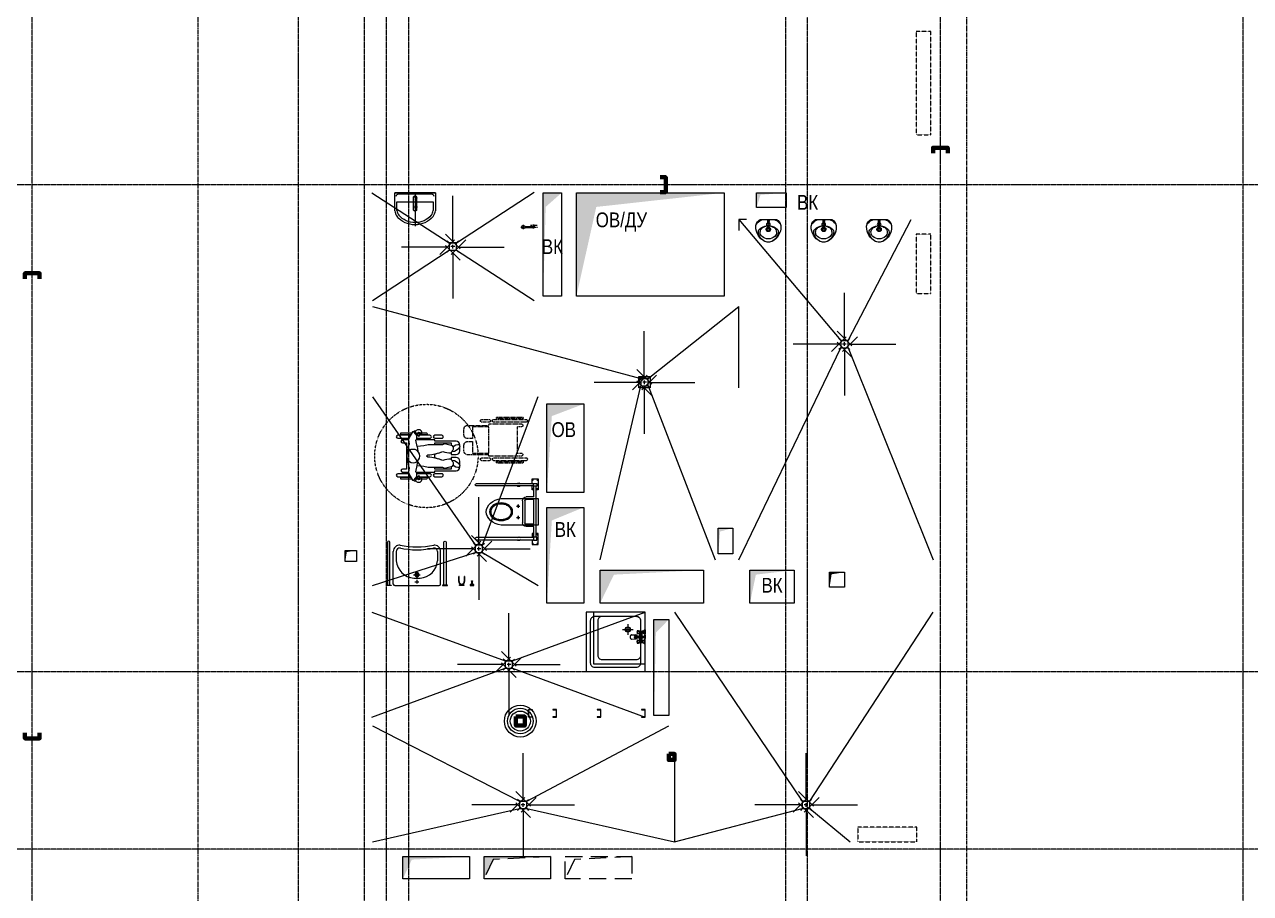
# Model space of a CAD drawing. Header units: millimetres. Extents: x -231292 to 573618, y -153144 to 564035.
# Drawn here: x -214080 to -197475, y 206795 to 218564 of the extents above; entities that cross this region are included whole.
import ezdxf

# ---------------------------------------------------------------- set-up
doc = ezdxf.new("R2010")
doc.units = ezdxf.units.MM
for name, pattern in [('ADSK_Невидимые', [5, 3, -2]), ('CENTER2', [28.575, 19.05, -3.175, 3.175, -3.175]), ('DASHED', [19.05, 12.7, -6.35]), ('HIDDEN', [9.525, 6.35, -3.175]), ('HIDDEN2', [4.7625, 3.175, -1.5875]), ('NIEIOIAY', [0]), ('OO_EOIOIEOE_IAY__EIIEY_-002', [70.833333, 41.666667, -8.333333, 12.5, -8.333333])]:
    doc.linetypes.add(name, pattern=pattern)
doc.layers.get('0').update_dxf_attribs({"color": 250})
doc.layers.get('Defpoints').update_dxf_attribs({"color": 250})
for name, color, linetype, lineweight in [('АИ_Оборудование', 250, 'Continuous', 5), ('АИ_Сантехника', 250, 'Continuous', 0), ('АР_Отверстия', 250, 'Continuous', 9), ('АР_Отопительные приборы', 250, 'HIDDEN2', 0), ('АР_Разрезы марка', 250, 'Continuous', 13), ('АР_Сантехника', 250, 'Continuous', 5), ('АР_Сантехника_МГН', 250, 'Continuous', 0), ('ВК_Шахты', 5, 'Continuous', 9), ('КМ_Фахверки', 250, 'Continuous', 80), ('ОВ_Классы', 250, 'Continuous', 0), ('РД_Оси_100', 250, 'Continuous', 0), ('РД_Разуклонка к трапам', 124, 'Continuous', 0)]:
    doc.layers.add(name, color=color, linetype=linetype, lineweight=lineweight)
doc.layers.add('АР_Делит', color=250, linetype='Continuous', lineweight=0, plot=False)
doc.styles.add('style1', font='ARIALN.TTF')
doc.dimstyles.new('scale_100', dxfattribs={"dimtxt": 200, "dimasz": 125, "dimexe": 60, "dimexo": 100, "dimgap": 30, "dimtad": 1, "dimdec": 0, "dimdsep": 46, "dimtxsty": 'style1', "dimblk": 'OBLIQUE', "dimcen": 150, "dimdle": 60, "dimclrd": 256, "dimclre": 256, "dimclrt": 256, "dimadec": 0, "dimazin": 0, "dimtfac": 1, "dimtdec": 0, "dimtmove": 1, "dimatfit": 3, "dimldrblk": 'OBLIQUE', "dimfxl": 1, "dimtolj": 1, "dimtzin": 0, "dimarcsym": 0})

# ---------------------------------------------------------------- blocks, each defined once
blk = doc.blocks.new('_Oblique')
at = {"color": 0, "linetype": 'ByBlock', "lineweight": -2}
blk.add_line((-0.5, -0.5), (0.5, 0.5), dxfattribs=at)
blk = doc.blocks.new('A$Cd7e03b91')
at = {"layer": 'РД_Разуклонка к трапам', "lineweight": 0}
for p, q in [((-100, 100), (-150, 150)), ((-50, 0), (50, 0)), ((0, -50), (0, 50)), ((100, 100), (150, 150)), ((-100, -100), (-150, -150)), ((100, -100), (150, -150))]:
    blk.add_line(p, q, dxfattribs=at)
blk.add_lwpolyline([(-100, 100), (100, 100), (100, -100), (-100, -100), (-100, 100)], dxfattribs=at)
blk.add_lwpolyline([(-100, 100), (100, 100), (100, -100), (-100, -100), (-100, 100)], dxfattribs=at)
blk = doc.blocks.new('СОШ_2200_АР_ОСИ_М100_28.05.24')
at = {"layer": 'АР_Делит', "color": 5, "linetype": 'DASHED'}
blk.add_lwpolyline([(45245, 26755), (45245, 68320), (20455, 68320), (20455, 26755)], dxfattribs=at)
at = {"layer": 'РД_Оси_100', "linetype": 'CENTER2'}
for p, q in [((20100, -6155), (20100, 139938.679)), ((29555, 61200), (-5954.958, 61200)), ((29555, 54600), (-5954.958, 54600)), ((29555, 52200), (-5954.958, 52200))]:
    blk.add_line(p, q, dxfattribs=at)
at = {"layer": 'РД_Оси_100', "color": 1, "linetype": 'CENTER2'}
blk.add_line((24200, -6155), (24200, 139938.679), dxfattribs=at)
at = {"layer": 'РД_Оси_100', "linetype": 'CENTER2'}
for points in [[(7800, -6155), (7800, 139938.679)], [(11400, 139938.679), (11400, -6155)], [(12000.12, -6155), (12300, -5755), (12300, 139538.679), (12000, 139938.679)], [(12600, -6155), (12600, 139938.679)], [(13200, -6155), (12900, -5755), (12900, 139538.679), (13220.167, 139939.357)], [(17850, 139938.679), (18000, 139538.679), (18000, -6194.092)], [(18300, -6196.31), (18300, 139538.679), (18450, 139938.679)]]:
    blk.add_lwpolyline(points, dxfattribs=at)
blk = doc.blocks.new('ПУЭ_смеситель')
for p, q in [((-183, 29), (-128, 27)), ((-114, 23), (-128, 23)), ((-115, 10), (-10, 10)), ((-107, 76), (-107, 52)), ((-105, 80), (-81, 74)), ((-105, 48), (-81, 54)), ((-76, 10), (-76, 27)), ((-73, 76), (-73, 52)), ((-72, 76), (-73, 76)), ((-73, 52), (-72, 52)), ((-72, 76), (-72, 39)), ((-70, 79), (-41, 79)), ((-37, 79), (-39, 76)), ((-39, 10), (-39, 77)), ((-39, 74), (-37, 72)), ((-37, 72), (-39, 69)), ((-37, 60), (-39, 63)), ((-39, 58), (-37, 60)), ((-37, 53), (-39, 55)), ((-31, 79), (-37, 79)), ((-37, 72), (-31, 72)), ((-37, 60), (-31, 60)), ((-31, 53), (-37, 53)), ((-28, 76), (-31, 79)), ((-31, 72), (-28, 74)), ((-31, 72), (-28, 69)), ((-31, 60), (-28, 63)), ((-31, 60), (-28, 58)), ((-28, 55), (-31, 53)), ((-28, 55), (-28, 76)), ((-24, 76), (-28, 76)), ((-24, 55), (-28, 55)), ((-7, 95), (-24, 79)), ((-24, 52), (-24, 79)), ((-7, 37), (-24, 52)), ((-3, 22), (-10, 12)), ((-10, -12), (-10, 12)), ((-7, 37), (-7, 95)), ((-7, 95), (0, 95)), ((0, 37), (-7, 37)), ((-3, -22), (-3, 22)), ((0, 22), (-3, 22)), ((0, 95), (0, 37)), ((0, 22), (0, -22)), ((-183, -29), (-128, -27)), ((-114, -23), (-128, -23)), ((-115, -10), (-10, -10)), ((-107, -53), (-107, -76)), ((-105, -49), (-81, -54)), ((-105, -80), (-81, -75)), ((-76, -27), (-76, -10)), ((-73, -52), (-72, -52)), ((-73, -77), (-73, -52)), ((-72, -77), (-73, -77)), ((-72, -77), (-72, -40)), ((-41, -79), (-70, -79)), ((-39, -76), (-41, -79)), ((-39, -76), (-39, -10)), ((-37, -53), (-39, -55)), ((-39, -58), (-37, -60)), ((-37, -60), (-39, -63)), ((-37, -72), (-39, -69)), ((-39, -74), (-37, -72)), ((-37, -79), (-39, -76)), ((-31, -53), (-37, -53)), ((-37, -60), (-31, -60)), ((-37, -72), (-31, -72)), ((-31, -79), (-37, -79)), ((-28, -55), (-31, -53)), ((-31, -60), (-28, -58)), ((-31, -60), (-28, -63)), ((-31, -72), (-28, -69)), ((-31, -72), (-28, -74)), ((-28, -76), (-31, -79)), ((-24, -55), (-28, -55)), ((-28, -76), (-28, -55)), ((-24, -76), (-28, -76)), ((-7, -37), (-24, -52)), ((-24, -79), (-24, -52)), ((-7, -95), (-24, -79)), ((-3, -22), (-10, -12)), ((0, -37), (-7, -37)), ((-7, -37), (-7, -95)), ((0, -95), (-7, -95)), ((0, -22), (-3, -22)), ((0, -95), (0, -37))]:
    blk.add_line(p, q)
for centre, radius, start, end in [((-159, 0), 43.2, 164.278, 195.722), ((-171, 3), 31.3, 145.7998, 164.278), ((-178, 8), 22.6, 121.362, 145.7998), ((-183, 16), 13.9, 87.3458, 121.362), ((-107, 0), 39.8, 164.3589, 195.6411), ((-117, 3), 28.8, 145.9442, 164.3589), ((-124, 7), 20.7, 121.5003, 145.9442), ((-97, 0), 43.8, 167.5382, 192.4618), ((-112, 3), 27.9, 151.9188, 167.5382), ((-122, 9), 16.9, 127.8246, 151.9188), ((-128, 14), 12.6, 58.4997, 121.5003), ((-128, 16), 7, 90, 127.8246), ((-85, 0), 43.8, 167.5382, 192.4618), ((-101, 3), 27.9, 151.9188, 167.5382), ((-83, 0), 43.8, 167.5382, 192.4618), ((-110, 9), 16.9, 127.8246, 151.9188), ((-98, 3), 27.9, 151.9188, 167.5382), ((-108, 9), 16.9, 127.8246, 151.9188), ((-132, 7), 20.7, 50.6316, 58.4997), ((-108, 0), 13.7, 163.2847, 196.7153), ((-117, 16), 7, 90, 127.8246), ((-111, 1), 10.4, 144.0579, 163.2847), ((-113, 2), 7.92, 119.7406, 144.0579), ((-114, 16), 7, 52.1754, 127.8246), ((-115, 5), 5.33, 90, 119.7406), ((-53, 63), 57, 157.8225, 178.6863), ((-53, 65), 57, 181.3137, 202.1775), ((-120, 9), 16.9, 28.0812, 52.1754), ((-102, 76), 4.74, 122.3784, 180), ((-102, 52), 4.74, 180, 237.6216), ((-99, 84), 7.1, 178.6863, 216.614), ((-122, -122), 206, 77.1247, 85.6663), ((-99, 44), 7.1, 143.386, 181.3137), ((-122, 250), 206, 274.3337, 282.8753), ((-99, 174), 94, 266.2802, 279.9331), ((-99, -46), 94, 80.0669, 93.7198), ((-130, 3), 27.9, 13.627, 28.0812), ((-86, 65), 10.8, 356.7185, 62.529), ((-86, 63), 10.8, 297.471, 3.2815), ((-77, 76), 4.17, 5.2861, 65.1491), ((-77, 52), 4.17, 294.8509, 354.7139), ((-93, 39), 20.9, 323.496, 0), ((-70, 77), 2.26, 90, 193.6855), ((-41, 77), 2, 0, 90), ((-171, -3), 31.3, 195.722, 214.2002), ((-178, -8), 22.6, 214.2002, 238.638), ((-183, -16), 13.9, 238.638, 270), ((-183, -16), 13.9, 270, 274.9774), ((-117, -3), 28.8, 195.6411, 214.0558), ((-124, -8), 20.7, 214.0558, 238.4997), ((-112, -3), 27.9, 192.4618, 208.0812), ((-122, -9), 16.9, 208.0812, 232.1754), ((-128, -14), 12.6, 238.4997, 301.5004), ((-128, -16), 7, 232.1754, 270), ((-101, -3), 27.9, 192.4618, 208.0812), ((-98, -3), 27.9, 192.4618, 208.0812), ((-110, -9), 16.9, 208.0812, 232.1754), ((-108, -9), 16.9, 208.0812, 232.1754), ((-132, -8), 20.7, 301.5003, 309.985), ((-111, -1), 10.4, 196.7153, 215.9421), ((-117, -16), 7, 232.1754, 270), ((-113, -2), 7.92, 215.9421, 240.2594), ((-114, -16), 7, 232.1754, 307.8246), ((-115, -5), 5.33, 240.2594, 270), ((-120, -9), 16.9, 307.8246, 331.9188), ((-53, -66), 57, 157.8225, 178.6863), ((-53, -63), 57, 181.3137, 202.1775), ((-102, -53), 4.74, 122.3784, 180), ((-102, -76), 4.74, 180, 237.6216), ((-99, -44), 7.1, 178.6863, 216.614), ((-122, -250), 206, 77.1247, 85.6663), ((-99, -85), 7.1, 143.386, 181.3137), ((-122, 121), 206, 274.3337, 282.8753), ((-130, -3), 27.9, 331.9188, 346.373), ((-99, 45), 94, 266.2802, 279.9331), ((-99, -174), 94, 80.0669, 93.7198), ((-86, -64), 10.8, 356.7185, 62.529), ((-86, -65), 10.8, 297.471, 3.2815), ((-93, -40), 20.9, 0, 36.504), ((-77, -53), 4.17, 5.2861, 65.1491), ((-77, -76), 4.17, 294.8509, 354.7139), ((-70, -77), 2.26, 166.3145, 270)]:
    blk.add_arc(centre, radius, start, end)
blk = doc.blocks.new('otv')
at = {"linetype": 'Continuous'}
blk.add_lwpolyline([(0, -1), (0, 0), (1, 0), (1, -1)], close=True, dxfattribs=at)
blk.add_solid([(0, -1), (0, 0), (0.1346, -0.1366), (1, 0)], dxfattribs=at)
blk = doc.blocks.new('otv пунктир')
at = {"linetype": 'HIDDEN', "ltscale": 0.07}
blk.add_lwpolyline([(0, 0), (0, 1), (1, 1), (1, 0)], close=True, dxfattribs=at)
blk.add_lwpolyline([(0, 1), (0.135, 0.137), (1, 0)], dxfattribs=at)
blk = doc.blocks.new('Ф_пеноблок 200')
at = {"layer": 'КМ_Фахверки'}
blk.add_lwpolyline([(0, -75), (0, 0), (200, 0), (200, -75)], dxfattribs=at)
blk = doc.blocks.new('Ф_блок 80')
at = {"layer": 'КМ_Фахверки'}
blk.add_lwpolyline([(0, 0), (80, 0), (80, -80), (0, -80)], close=True, dxfattribs=at)
at = {"layer": 'КМ_Фахверки', "lineweight": 5}
blk.add_lwpolyline([(6, -6), (74, -6), (74, -74), (6, -74)], close=True, dxfattribs=at)
blk = doc.blocks.new('Ф_крпич 120')
at = {"layer": 'АР_Делит', "color": 1}
for radius in [216, 173, 136]:
    blk.add_circle((60, -60), radius, dxfattribs=at)
at = {"layer": 'КМ_Фахверки'}
blk.add_lwpolyline([(0, 0), (120, 0), (120, -120), (0, -120)], close=True, dxfattribs=at)
at = {"layer": 'КМ_Фахверки', "lineweight": 5}
blk.add_lwpolyline([(6, -6), (114, -6), (114, -114), (6, -114)], close=True, dxfattribs=at)
blk = doc.blocks.new('Поддон 600х600')
at = {"lineweight": 0}
for p, q in [((200, -261), (200, -139)), ((139, -200), (261, -200))]:
    blk.add_line(p, q, dxfattribs=at)
blk.add_lwpolyline([(600, -600), (600, 0), (0, 0), (0, -600)], close=True)
blk.add_lwpolyline([(550, -500), (550, -100, 0.414214), (500, -50), (100, -50, 0.414214), (50, -100), (50, -500, 0.414214), (100, -550), (500, -550, 0.414214)], format="xyb", close=True)
for radius in [30, 25]:
    blk.add_circle((200, -200), radius)
blk = doc.blocks.new('унитаз Olymp МГН')
at = {"layer": 'АР_Сантехника'}
for points in [[(500, 180), (0, 180), (0, -180), (500, -180)], [(293, 77), (247, 77)], [(270, 100), (270, 55)], [(293, -78), (247, -78)], [(270, -55), (270, -100)]]:
    blk.add_lwpolyline(points, dxfattribs=at)
for centre in [(270, 77), (270, -78)]:
    blk.add_circle(centre, 9.03, dxfattribs=at)
blk.add_ellipse((460, 0), major_axis=(240, 0), ratio=0.760563, start_param=4.879159, end_param=7.686534, dxfattribs=at)
blk.add_ellipse((500, 0), major_axis=(-156, 0), ratio=0.771216, dxfattribs=at)
blk.add_open_spline([(359, 0), (359, -5), (360, -9), (362, -20), (364, -26), (369, -39), (373, -45), (381, -56), (386, -61), (397, -72), (403, -76), (417, -85), (424, -89), (440, -95), (448, -98), (465, -102), (474, -103), (492, -105), (501, -105), (519, -104), (528, -103), (545, -100), (554, -97), (570, -91), (577, -88), (592, -80), (598, -75), (610, -65), (615, -60), (624, -49), (628, -43), (634, -31), (637, -25), (640, -13), (641, -6), (641, 6), (640, 13), (637, 25), (634, 31), (628, 43), (625, 49), (615, 60), (610, 65), (598, 75), (592, 80), (578, 88), (570, 91), (554, 97), (545, 99), (528, 103), (519, 104), (501, 105), (492, 105), (474, 103), (465, 102), (448, 98), (440, 95), (424, 89), (417, 85), (403, 76), (397, 72), (386, 61), (381, 56), (373, 45), (369, 39), (364, 27), (362, 20), (360, 9), (359, 5), (359, 0)], degree=3, knots=[0, 0, 0, 0, 0.140076, 0.140076, 0.327634, 0.327634, 0.515193, 0.515193, 0.702751, 0.702751, 0.890309, 0.890309, 1.077868, 1.077868, 1.265426, 1.265426, 1.452985, 1.452985, 1.640543, 1.640543, 1.828101, 1.828101, 2.01566, 2.01566, 2.203218, 2.203218, 2.390777, 2.390777, 2.578335, 2.578335, 2.765893, 2.765893, 2.953452, 2.953452, 3.14101, 3.14101, 3.328568, 3.328568, 3.516127, 3.516127, 3.703685, 3.703685, 3.891244, 3.891244, 4.078802, 4.078802, 4.26636, 4.26636, 4.453919, 4.453919, 4.641477, 4.641477, 4.829036, 4.829036, 5.016594, 5.016594, 5.204152, 5.204152, 5.391711, 5.391711, 5.579269, 5.579269, 5.766828, 5.766828, 5.954386, 5.954386, 6.141944, 6.141944, 6.283185, 6.283185, 6.283185, 6.283185], dxfattribs=at)
blk = doc.blocks.new('Отк пор с опор')
at = {"layer": 'АР_Сантехника'}
for p, q in [((36, 345), (36, 345)), ((813, 381), (38, 381)), ((38, 350), (813, 350)), ((32, 200), (136, 200)), ((32, 168), (136, 168)), ((154, 150), (154, -150)), ((186, 150), (186, -150)), ((32, -168), (136, -168)), ((32, -200), (136, -200)), ((36, -345), (36, -345)), ((38, -350), (813, -350)), ((813, -381), (38, -381))]:
    blk.add_line(p, q, dxfattribs=at)
for points in [[(56, 381), (56, 445), (-24, 445), (-24, 295), (0, 295)], [(0, -345), (0, 345)], [(32, 295), (56, 295), (56, 350)], [(32, 200), (32, 345)], [(32, -168), (32, 168)], [(56, -381), (56, -445), (-24, -445), (-24, -294), (0, -294)], [(32, -345), (32, -200)], [(32, -294), (56, -294), (56, -350)]]:
    blk.add_lwpolyline(points, dxfattribs=at)
for points in [[(-6, 345), (38, 345), (38, 385), (-6, 385)], [(-6, -345), (38, -345), (38, -385), (-6, -385)]]:
    blk.add_lwpolyline(points, close=True, dxfattribs=at)
for centre in [(-13, 431), (45, 431), (-13, 309), (45, 309), (-13, -309), (45, -309), (-13, -431), (45, -431)]:
    blk.add_circle(centre, 3.56, dxfattribs=at)
for centre, radius, start, end in [((236, 363), 27.7, 40.291, 139.7023), ((236, 368), 27.7, 220.3599, 319.6334), ((810, 365), 15.6, 98.5574, 98.5751), ((810, 365), 15.6, 278.5854, 81.4361), ((136, 150), 50, 0, 90), ((136, 150), 18, 0, 90), ((136, -150), 50, 270, 0), ((136, -150), 18, 270, 0), ((236, -368), 27.7, 40.3666, 139.6401), ((236, -363), 27.7, 220.2977, 319.709), ((810, -365), 15.6, 261.4249, 261.4426), ((810, -365), 15.6, 278.5639, 81.4146)]:
    blk.add_arc(centre, radius, start, end, dxfattribs=at)
blk = doc.blocks.new('Коляска')
at = {"layer": 'АИ_Сантехника', "linetype": 'DASHED', "lineweight": 0}
for p, q in [((-311, 72), (-311, -274)), ((-291, -274), (-291, 72)), ((-280, 117), (-280, -318)), ((-240, -318), (-240, 117)), ((-218, 55), (-218, -385)), ((-178, 0), (-178, 55)), ((178, 0), (-178, 0)), ((178, 55), (178, 0)), ((218, -385), (218, 55)), ((240, 117), (240, -318)), ((280, -318), (280, 117)), ((291, 72), (291, -274)), ((311, -274), (311, 72)), ((-280, -383), (-280, -478)), ((-240, -478), (-240, -383)), ((-218, -385), (-199, -385)), ((-199, -385), (-199, -672)), ((-179, -607), (-179, -385)), ((-179, -385), (179, -385)), ((179, -385), (179, -607)), ((199, -672), (199, -385)), ((199, -385), (218, -385)), ((240, -383), (240, -478)), ((280, -478), (280, -383)), ((-19, -607), (-179, -607)), ((-19, -672), (-19, -607)), ((179, -607), (19, -607)), ((19, -607), (19, -672)), ((-149, -722), (-69, -722)), ((69, -722), (149, -722))]:
    blk.add_line(p, q, dxfattribs=at)
for centre, radius, start, end in [((-301, 72), 10, 0, 180), ((-260, 117), 20, 0, 180), ((-198, 55), 20, 0, 180), ((198, 55), 20, 0, 180), ((260, 117), 20, 0, 180), ((301, 72), 10, 0, 180), ((-301, -274), 10, 180, 0), ((-260, -318), 20, 180, 0), ((260, -318), 20, 180, 0), ((301, -274), 10, 180, 0), ((-260, -383), 20, 0, 180), ((-260, -478), 20, 180, 0), ((260, -383), 20, 0, 180), ((260, -478), 20, 180, 0), ((-149, -672), 50, 180, 270), ((-69, -672), 50, 270, 0), ((69, -672), 50, 180, 270), ((149, -672), 50, 270, 0)]:
    blk.add_arc(centre, radius, start, end, dxfattribs=at)
blk = doc.blocks.new('Инвалид')
at = {"layer": 'АР_Сантехника'}
for p, q in [((-311, 342), (-311, 197)), ((-291, 208), (-291, 342)), ((-280, 387), (-280, 214)), ((-240, 236), (-240, 387)), ((240, 387), (240, 236)), ((280, 214), (280, 387)), ((291, 342), (291, 208)), ((311, 197), (311, 342)), ((-328, 173), (-335, 166)), ((-328, 173), (-335, 166)), ((-241, 236), (-328, 188)), ((-328, 188), (-328, 173)), ((-275, 129), (-328, 173)), ((-221, 241), (-241, 236)), ((-162, 231), (-221, 241)), ((-218, 325), (-218, 241)), ((-178, 270), (-178, 325)), ((178, 270), (-178, 270)), ((221, 241), (162, 231)), ((178, 325), (178, 270)), ((218, 241), (218, 325)), ((241, 236), (221, 241)), ((328, 188), (241, 236)), ((328, 173), (275, 129)), ((328, 173), (328, 188)), ((335, 166), (328, 173)), ((335, 166), (328, 173)), ((-335, 151), (-353, 120)), ((-353, 120), (-353, 85)), ((-353, 85), (-335, 68)), ((-335, 166), (-335, 151)), ((-335, 166), (-335, 151)), ((-282, 122), (-335, 151)), ((-335, 68), (-307, 58)), ((-323, 107), (-307, 123)), ((-317, 88), (-323, 107)), ((-307, 78), (-317, 88)), ((-311, 119), (-311, 82)), ((-311, 59), (-311, -3)), ((-307, 123), (-296, 113)), ((-307, 58), (-307, 78)), ((-296, 113), (-290, 88)), ((-291, -3), (-291, 93)), ((-290, 88), (-280, 88)), ((-282, 122), (-275, 129)), ((-282, 122), (-280, 125)), ((-269, 99), (-282, 122)), ((-280, 88), (-269, 99)), ((-280, 88), (-280, -48)), ((-275, 129), (-255, 129)), ((-255, 129), (-230, 129)), ((-240, -48), (-240, 129)), ((-230, 129), (-216, 144)), ((-218, 142), (-218, -115)), ((-216, 144), (-128, 123)), ((-138, 34), (-153, -24)), ((-128, 123), (-138, 34)), ((-128, 123), (-67, 117)), ((-14, -19), (0, 0)), ((0, 0), (14, -19)), ((128, 123), (67, 117)), ((128, 123), (216, 144)), ((138, 34), (128, 123)), ((153, -24), (138, 34)), ((216, 144), (230, 129)), ((218, -115), (218, 142)), ((230, 129), (255, 129)), ((240, 129), (240, -48)), ((255, 129), (275, 129)), ((282, 122), (269, 99)), ((269, 99), (280, 88)), ((275, 129), (282, 122)), ((280, 125), (282, 122)), ((280, -48), (280, 88)), ((280, 88), (290, 88)), ((282, 122), (335, 151)), ((290, 88), (296, 113)), ((291, 93), (291, -3)), ((296, 113), (307, 123)), ((307, 123), (323, 107)), ((317, 88), (307, 78)), ((307, 78), (307, 58)), ((307, 58), (335, 68)), ((311, 82), (311, 119)), ((311, -3), (311, 59)), ((323, 107), (317, 88)), ((335, 151), (335, 166)), ((335, 151), (335, 166)), ((353, 120), (335, 151)), ((335, 68), (353, 85)), ((353, 85), (353, 120)), ((-280, -113), (-280, -208)), ((-240, -208), (-240, -113)), ((-218, -115), (-199, -115)), ((-199, -115), (-199, -402)), ((-179, -337), (-179, -115)), ((-179, -115), (-153, -115)), ((-153, -24), (-153, -219)), ((-29, -115), (29, -115)), ((153, -219), (153, -24)), ((153, -115), (179, -115)), ((179, -115), (179, -337)), ((199, -402), (199, -115)), ((199, -115), (218, -115)), ((240, -113), (240, -208)), ((280, -208), (280, -113)), ((-153, -219), (-163, -247)), ((-163, -247), (-137, -354)), ((137, -354), (163, -247)), ((163, -247), (153, -219)), ((-141, -337), (-179, -337)), ((-146, -399), (-150, -424)), ((-150, -424), (-150, -449)), ((-150, -449), (-137, -456)), ((-126, -365), (-146, -399)), ((-137, -354), (-126, -365)), ((-137, -456), (-105, -444)), ((-124, -452), (-69, -452)), ((-105, -444), (-67, -379)), ((-67, -379), (-62, -350)), ((-62, -350), (-44, -332)), ((-19, -337), (-49, -337)), ((-19, -402), (-19, -337)), ((49, -337), (19, -337)), ((19, -337), (19, -402)), ((44, -332), (62, -350)), ((62, -350), (67, -379)), ((67, -379), (105, -444)), ((69, -452), (124, -452)), ((105, -444), (137, -456)), ((126, -365), (137, -354)), ((146, -399), (126, -365)), ((137, -456), (150, -449)), ((179, -337), (141, -337)), ((150, -424), (146, -399)), ((150, -449), (150, -424))]:
    blk.add_line(p, q, dxfattribs=at)
at = {"layer": 'АР_Сантехника', "linetype": 'ADSK_Невидимые'}
blk.add_circle((0, 0), 700, dxfattribs=at)
at = {"layer": 'АР_Сантехника'}
for centre, radius, start, end in [((-301, 342), 10, 0, 180), ((-260, 387), 20, 0, 180), ((-198, 325), 20, 0, 180), ((198, 325), 20, 0, 180), ((260, 387), 20, 0, 180), ((301, 342), 10, 0, 180), ((-64, 2), 249, 87.4409, 113.1792), ((0, 178), 90.3, 126.0226, 53.9774), ((-2, 167), 98.2, 88.7383, 121.2617), ((2, 167), 98.2, 58.7383, 91.2617), ((64, 2), 249, 66.8208, 92.5591), ((-301, -3), 10, 180, 0), ((-260, -48), 20, 180, 0), ((-260, -113), 20, 0, 180), ((-751, 43), 740, 338.8416, 355.1584), ((-751, 43), 740, 338.8416, 343.8308), ((-751, 43), 740, 345.4, 347.6399), ((751, 43), 740, 184.8416, 201.1584), ((751, 43), 740, 192.3601, 194.6), ((751, 43), 740, 196.1692, 201.1584), ((260, -48), 20, 180, 0), ((260, -113), 20, 0, 180), ((301, -3), 10, 180, 0), ((-260, -208), 20, 180, 0), ((-347, -325), 303, 358.5499, 19.4501), ((347, -325), 303, 160.5499, 181.4501), ((260, -208), 20, 180, 0), ((-149, -402), 50, 180, 270), ((-109, -292), 75.1, 256.8512, 308.9334), ((-69, -402), 50, 270, 0), ((69, -402), 50, 180, 270), ((109, -292), 75.1, 231.0666, 283.1488), ((149, -402), 50, 270, 0)]:
    blk.add_arc(centre, radius, start, end, dxfattribs=at)
blk = doc.blocks.new('Умывальник')
at = {"layer": 'АР_Сантехника', "lineweight": 0}
for p, q in [((-250, 20), (-250, 463)), ((390, 20), (390, 463)), ((-230, 0), (370, 0))]:
    blk.add_line(p, q, dxfattribs=at)
for points in [[(-210, 463), (-210, 334)], [(350, 463), (350, 334)], [(70, 192), (70, 110)], [(24, 147), (116, 147)], [(26, 99), (114, 99)], [(43, 49), (97, 49)], [(70, 76), (70, 27)]]:
    blk.add_lwpolyline(points, dxfattribs=at)
for centre, radius, start, end in [((-162, 462), 87.8, 86.5885, 179.3264), ((-162, 462), 47.8, 86.5885, 179.3264), ((70, 1584), 1099, 257.6192, 282.3808), ((70, 1584), 1059, 257.6192, 282.3808), ((302, 462), 87.8, 0.6736, 93.4115), ((302, 462), 47.8, 0.6736, 93.4115), ((47, 356), 257, 184.7662, 265.3964), ((93, 356), 257, 274.6036, 355.2338), ((70, 147), 27.3, 90, 270), ((70, 147), 27.3, 270, 90), ((-230, 20), 20, 180, 270), ((70, 147), 16.4, 90, 270), ((70, 147), 16.4, 270, 90), ((370, 20), 20, 270, 0)]:
    blk.add_arc(centre, radius, start, end, dxfattribs=at)
blk = doc.blocks.new('п')
at = {"layer": 'АР_Сантехника'}
for p, q in [((-33, -13), (32, -13)), ((-33, -17), (-33, -13)), ((32, -17), (-33, -17)), ((18, -17), (-18, -17)), ((-16, -17), (-16, -602)), ((16, -602), (16, -17)), ((32, -13), (32, -17))]:
    blk.add_line(p, q, dxfattribs=at)
blk.add_arc((0, -601), 15.9, 182.7744, 357.2259, dxfattribs=at)
blk = doc.blocks.new('крюк')
at = {"layer": 'АР_Сантехника'}
for points in [[(-101, 0), (101, 0), (101, -30), (-101, -30)], [(-11, -30), (11, -30), (11, -55), (-11, -55)]]:
    blk.add_lwpolyline(points, close=True, dxfattribs=at)
for points in [[(-134, -412), (-134, -189)], [(-119, -412), (-119, -189)], [(119, -189), (119, -412)], [(134, -189), (134, -412)]]:
    blk.add_lwpolyline(points, dxfattribs=at)
for centre, radius, start, end in [((0, -189), 134, 0, 180), ((-126, -412), 7.5, 180, 0), ((0, -189), 119, 0, 180), ((126, -412), 7.5, 180, 0)]:
    blk.add_arc(centre, radius, start, end, dxfattribs=at)
blk = doc.blocks.new('кдо')
at = {"layer": 'АР_Сантехника'}
blk.add_lwpolyline([(-85, 0), (85, 0), (85, -46, -0.414214), (75, -56), (-75, -56, -0.414214), (-85, -46)], format="xyb", close=True, dxfattribs=at)
blk.add_lwpolyline([(-25, -199), (-25, -56), (25, -56), (25, -199)], dxfattribs=at)
blk.add_arc((0, -199), 25.3, 180, 0, dxfattribs=at)
blk = doc.blocks.new('800х800')
at = {"lineweight": 0}
for p, q in [((496, 567), (638, 567)), ((567, 638), (567, 496))]:
    blk.add_line(p, q, dxfattribs=at)
blk.add_lwpolyline([(0, 0), (800, 0), (800, 800), (0, 800)], close=True)
blk.add_lwpolyline([(117, 58), (683, 58, 0.414214), (742, 117), (742, 683, 0.414214), (683, 742), (117, 742, 0.414214), (58, 683), (58, 117, 0.414214)], format="xyb", close=True)
for radius in [35, 29.2]:
    blk.add_circle((567, 567), radius)
blk = doc.blocks.new('Раковина 550х435')
for points in [[(-322, -243, -0.459952), (-322, 243)], [(-303, -220, -0.458637), (-303, 220)]]:
    blk.add_lwpolyline(points, format="xyb")
for points in [[(-242, 275), (0, 275), (0, -275), (-242, -275)], [(-240, 245), (-120, 245), (-120, -245), (-240, -245)], [(-20, -225), (-20, 225)], [(0, -275), (0, 275)]]:
    blk.add_lwpolyline(points)
for centre, radius, start, end in [((-227, 122), 154, 95.6219, 128.2668), ((-227, 122), 124, 95.6219, 128.2668), ((-60, 222), 39.7, 4.3521, 73.119), ((-193, 0), 27, 47.7946, 132.2054), ((-70, 0), 27, 227.7946, 132.2054), ((-193, 0), 27, 227.7946, 312.2054), ((-227, -122), 154, 231.7332, 264.3781), ((-227, -122), 124, 231.7332, 264.3781), ((-60, -222), 39.7, 286.881, 355.6479)]:
    blk.add_arc(centre, radius, start, end)
blk.add_open_spline([(-232, 20), (-233, 20), (-234, 20), (-236, 20), (-236, 19), (-238, 19), (-239, 18), (-241, 17), (-242, 16), (-244, 13), (-244, 12), (-246, 9), (-246, 8), (-247, 5), (-247, 4), (-247, 2), (-247, 1), (-247, -1), (-247, -1), (-247, -3), (-247, -3), (-247, -6), (-246, -8), (-245, -11), (-244, -13), (-242, -15), (-241, -16), (-239, -18), (-238, -19), (-235, -20), (-234, -20), (-233, -20), (-233, -20), (-233, -20), (-233, -20), (-233, -20), (-232, -20), (-232, -20), (-232, -20), (-232, -20), (-232, -20), (-232, -20), (-232, -20), (-232, -20), (-232, -20), (-232, -20), (-232, -20), (-232, -20), (-231, -20), (-231, -20), (-231, -20), (-230, -20), (-229, -20), (-227, -20), (-225, -20), (-221, -20), (-218, -20), (-209, -20), (-202, -20), (-183, -20), (-169, -20), (-150, -20), (-147, -20), (-137, -20), (-131, -20), (-110, -20), (-96, -20), (-78, -20), (-75, -20), (-71, -20), (-71, -20), (-71, -20), (-71, -20), (-71, -20), (-70, -20), (-70, -20), (-70, -20), (-70, -20), (-70, -20), (-70, -20), (-70, -20), (-70, -20), (-70, -20), (-70, -20), (-70, -20), (-70, -20), (-70, -20), (-70, -20), (-70, -20), (-70, -20), (-70, -20), (-69, -20), (-69, -20), (-69, -20), (-69, -20), (-68, -20), (-67, -20), (-66, -20), (-64, -19), (-62, -18), (-61, -18), (-59, -17), (-58, -16), (-56, -14), (-55, -13), (-53, -11), (-53, -10), (-52, -8), (-51, -7), (-50, -4), (-50, -3), (-50, -2), (-50, -1), (-50, 0), (-50, 0), (-50, 1), (-50, 2), (-50, 3), (-50, 3), (-51, 6), (-51, 7), (-53, 10), (-54, 11), (-56, 14), (-57, 15), (-59, 17), (-61, 18), (-64, 19), (-65, 19), (-67, 20), (-67, 20), (-68, 20), (-68, 20), (-69, 20), (-69, 20), (-69, 20), (-70, 20), (-70, 20), (-70, 20), (-70, 20), (-70, 20), (-70, 20), (-70, 20), (-70, 20), (-70, 20), (-70, 20), (-70, 20), (-70, 20), (-70, 20), (-71, 20), (-71, 20), (-71, 20), (-72, 20), (-73, 20), (-73, 20), (-75, 20), (-77, 20), (-81, 20), (-83, 20), (-91, 20), (-96, 20), (-112, 20), (-121, 20), (-150, 20), (-168, 20), (-202, 20), (-218, 20), (-232, 20)], degree=3, knots=[0, 0, 0, 0, 0.153365, 0.153365, 0.30673, 0.30673, 0.460095, 0.460095, 0.703256, 0.703256, 0.946417, 0.946417, 1.189578, 1.189578, 1.432739, 1.432739, 1.565545, 1.565545, 1.691125, 1.691125, 1.816705, 1.816705, 2.111192, 2.111192, 2.405679, 2.405679, 2.645118, 2.645118, 2.884557, 2.884557, 3.077844, 3.077844, 3.107789, 3.107789, 3.118001, 3.118001, 3.138423, 3.138423, 3.141442, 3.141442, 3.141976, 3.141976, 3.142511, 3.142511, 3.143579, 3.143579, 3.145716, 3.145716, 3.14999, 3.14999, 3.158538, 3.158538, 3.175635, 3.175635, 3.209827, 3.209827, 3.278213, 3.278213, 3.414983, 3.414983, 3.688524, 3.688524, 3.745517, 3.745517, 3.859502, 3.859502, 4.087472, 4.087472, 4.133346, 4.133346, 4.136438, 4.136438, 4.138418, 4.138418, 4.140015, 4.140015, 4.140937, 4.140937, 4.141313, 4.141313, 4.141684, 4.141684, 4.142394, 4.142394, 4.143815, 4.143815, 4.146658, 4.146658, 4.152342, 4.152342, 4.163711, 4.163711, 4.186448, 4.186448, 4.231923, 4.231923, 4.322872, 4.322872, 4.504772, 4.504772, 4.686671, 4.686671, 4.86857, 4.86857, 5.05047, 5.05047, 5.232369, 5.232369, 5.414268, 5.414268, 5.596168, 5.596168, 5.695139, 5.695139, 5.756437, 5.756437, 5.817734, 5.817734, 5.940329, 5.940329, 6.172478, 6.172478, 6.404627, 6.404627, 6.636776, 6.636776, 6.868925, 6.868925, 7.101074, 7.101074, 7.139346, 7.139346, 7.215891, 7.215891, 7.233819, 7.233819, 7.269676, 7.269676, 7.283061, 7.283061, 7.283218, 7.283218, 7.283375, 7.283375, 7.28369, 7.28369, 7.28432, 7.28432, 7.285579, 7.285579, 7.288098, 7.288098, 7.293136, 7.293136, 7.303211, 7.303211, 7.323361, 7.323361, 7.363661, 7.363661, 7.444261, 7.444261, 7.605462, 7.605462, 7.927863, 7.927863, 8.283185, 8.283185, 8.283185, 8.283185])
at = {"layer": 'Defpoints'}
blk.add_line((-193, -32), (-193, 32), dxfattribs=at)
blk.add_lwpolyline([(0, 0), (-450, 0)], dxfattribs=at)
blk = doc.blocks.new('душ гиг')
at = {"layer": 'АР_Сантехника', "linetype": 'OO_EOIOIEOE_IAY__EIIEY_-002'}
for p, q in [((99593, 17726), (99593, 17786)), ((99778, 17776), (99691, 17776)), ((99559, 17756), (99783, 17756))]:
    blk.add_line(p, q, dxfattribs=at)
at = {"layer": 'АР_Сантехника', "linetype": 'NIEIOIAY'}
for p, q in [((99721, 17788), (99741, 17788)), ((99721, 17788), (99721, 17764)), ((99741, 17788), (99741, 17743)), ((99615, 17746), (99730, 17748)), ((99616, 17764), (99730, 17764)), ((99721, 17748), (99721, 17743)), ((99721, 17743), (99741, 17743))]:
    blk.add_line(p, q, dxfattribs=at)
for centre, radius in [((99593, 17756), 24), ((99730, 17776), 6.01)]:
    blk.add_circle(centre, radius, dxfattribs=at)
blk.add_arc((99730, 17756), 7.61, 270.7205, 90.0941, dxfattribs=at)
at = {"layer": 'АР_Сантехника'}
blk.add_point((99668, 17756), dxfattribs=at)
blk = doc.blocks.new('Bottom_R_800')
at = {"layer": 'АР_Отопительные приборы'}
blk.add_lwpolyline([(-400, -100), (400, -100), (400, 100), (-400, 100)], close=True, dxfattribs=at)
blk = doc.blocks.new('Bottom_R_1400')
at = {"layer": 'АР_Отопительные приборы'}
blk.add_lwpolyline([(-700, -100), (700, -100), (700, 100), (-700, 100)], close=True, dxfattribs=at)
blk = doc.blocks.new('Писуар1')
at = {"ltscale": 0.1}
for p, q in [((-117, 5), (-124, 5)), ((-101, 10), (-101, -9)), ((-23, 1), (-32, 1)), ((-117, -5), (-124, -5)), ((-23, -1), (-32, -1))]:
    blk.add_line(p, q, dxfattribs=at)
for points in [[(0, 74, 0.134165), (-53, 153, 0.117498), (-82, 168, 0.055999), (-97, 170, 0.287965), (-298, 50)], [(-82, -168, 0.218246), (0, -110), (0, -13), (0, 13), (0, 110, 0.218246), (-82, 168)], [(-86, 20, 0.159683), (-131, 118, 0.266446), (-186, 134, 0.202526), (-294, 57, 0.138117), (-310, 0, 0.138117), (-294, -57, 0.202526), (-186, -134, 0.266446), (-131, -118, 0.159683), (-86, -20)], [(-88, 18, 0.122001), (-112, 78, 0.470926), (-231, 86, 0.19139), (-265, 0, 0.19139), (-231, -86, 0.470926), (-112, -78, 0.122001), (-88, -18)], [(-121, 5, 0.843039), (-150, 0, 0.843039), (-121, -5)], [(-111, -8), (-117, -8), (-117, 10), (-111, 10, -0.414214), (-109, 12), (-103, 12, -0.414214), (-101, 10), (-94, 10)], [(-94, -9), (-101, -9, -0.414214), (-103, -12), (-109, -12, -0.414214), (-111, -9), (-111, 10)], [(-48, 14, 0.329102), (-42, 11, -0.121143), (-9, 12)], [(-298, -50, 0.287965), (-97, -170, 0.055999), (-82, -168, 0.117498), (-53, -153, 0.134165), (0, -74)], [(-9, -12, -0.121143), (-42, -11, 0.329102), (-48, -14)]]:
    blk.add_lwpolyline(points, format="xyb", dxfattribs=at)
for points in [[(-126, -10), (-124, -10), (-124, 10), (-126, 10)], [(-59, -6), (-70, -13), (-81, -6), (-81, 6), (-70, 13), (-59, 6)], [(-18, -5), (-27, -10), (-36, -5), (-36, 5), (-27, 10), (-18, 5)]]:
    blk.add_lwpolyline(points, close=True, dxfattribs=at)
for points in [[(-103, 5, 0.067174), (-103, 7, 0.079584), (-104, 9, 0.107132), (-105, 10, 0.140396), (-106, 10, 0.140396), (-107, 10, 0.107132), (-108, 9, 0.079584), (-109, 7, 0.067174), (-109, 5, 0.067174), (-109, 4, 0.079584), (-108, 2, 0.107132), (-107, 1, 0.140396), (-106, 1, 0.140396), (-105, 1, 0.107132), (-104, 2, 0.079584), (-103, 4, 0.067174)], [(-103, -6, 0.067174), (-103, -4, 0.079584), (-104, -2, 0.107132), (-105, -1, 0.140396), (-106, -1, 0.140396), (-107, -1, 0.107132), (-108, -2, 0.079584), (-109, -4, 0.067174), (-109, -6, 0.067174), (-109, -8, 0.079584), (-108, -9, 0.107132), (-107, -10, 0.140396), (-106, -11, 0.140396), (-105, -10, 0.107132), (-104, -9, 0.079584), (-103, -8, 0.067174)]]:
    blk.add_lwpolyline(points, format="xyb", close=True, dxfattribs=at)
blk.add_lwpolyline([(0, -23), (-9, -12), (-9, 12), (0, 23)], dxfattribs=at)
for centre, radius in [((-70, 0), 26), ((-70, 0), 11.2), ((-27, 0), 11.5), ((-27, 0), 9), ((-27, 0), 5)]:
    blk.add_circle(centre, radius, dxfattribs=at)
for radius, start, end in [(30, 22.5403, 337.4597), (27, 23.9174, 336.0826), (17, 17.1046, 342.8954)]:
    blk.add_arc((-135, 0), radius, start, end, dxfattribs=at)

msp = doc.modelspace()

# ---------------------------------------------------------------- linework, layer by layer
at = {"layer": 'АР_Делит', "lineweight": 0}
for points in [[(-207204.956, 209285.168), (-207204.956, 209282.706), (-207252.494, 209282.706), (-207252.494, 209187.629), (-207204.956, 209187.629), (-207204.956, 209185.168), (-207254.956, 209185.168), (-207254.956, 209285.168), (-207204.956, 209285.168)], [(-206924.956, 209285.168), (-206924.956, 209282.706), (-206877.417, 209282.706), (-206877.417, 209187.629), (-206924.956, 209187.629), (-206924.956, 209185.168), (-206874.956, 209185.168), (-206874.956, 209285.168), (-206924.956, 209285.168)], [(-206324.956, 209285.168), (-206324.956, 209282.706), (-206277.417, 209282.706), (-206277.417, 209187.629), (-206324.956, 209187.629), (-206324.956, 209185.168), (-206274.956, 209185.168), (-206274.956, 209285.168), (-206324.956, 209285.168)], [(-205724.956, 209285.168), (-205724.956, 209282.706), (-205677.417, 209282.706), (-205677.417, 209187.629), (-205724.956, 209187.629), (-205724.956, 209185.168), (-205674.956, 209185.168), (-205674.956, 209285.168), (-205724.956, 209285.168)]]:
    msp.add_lwpolyline(points, dxfattribs=at)
at = {"layer": 'АР_Разрезы марка', "linetype": 'DASHED', "lineweight": 0}
msp.add_lwpolyline([(-220727.999, 262385.777), (-220727.999, 222288.934), (-211731.635, 222288.934), (-211731.635, 189220.614), (-208541.431, 189220.614), (-208541.431, 162994.402)], dxfattribs=at)
at = {"layer": 'АР_Сантехника'}
msp.add_lwpolyline([(-204301.158, 215925.168), (-204404.956, 215925.167), (-204404.956, 215773.377)], dxfattribs=at)
at = {"layer": 'РД_Разуклонка к трапам', "ltscale": 2}
for points in [[(-209374.956, 216285.167), (-208328.71, 215607.659), (-208228.71, 215607.659), (-207174.956, 216295.168)], [(-204404.956, 215925.167), (-203024.956, 214286.04), (-202924.956, 214286.04), (-202068.706, 215923.211)], [(-209364.956, 214825.167), (-208328.71, 215507.659), (-208228.71, 215507.659), (-207174.956, 214825.167)], [(-209365.211, 214745.168), (-205732.469, 213770.168), (-205632.469, 213770.168), (-204405.211, 214745.168)], [(-204404.956, 213645.166), (-204404.956, 214745.167)], [(-204404.956, 211315.168), (-203024.956, 214186.04), (-202924.956, 214186.04), (-201774.956, 211315.168)], [(-206284.956, 211315.167), (-205732.468, 213670.497), (-205632.47, 213669.839), (-204724.956, 211315.168)], [(-209364.956, 213521), (-207974.956, 211515.167), (-207874.956, 211515.167), (-207124.956, 213525.167)], [(-209364.54, 210965.167), (-207974.956, 211415.167), (-207874.956, 211415.167), (-207124.956, 210965.167)], [(-209374.956, 210605.168), (-207569.956, 209945.168), (-207469.956, 209945.168), (-205674.956, 210605.167)], [(-205274.956, 210605.168), (-203544.956, 208045.168), (-203444.956, 208045.168), (-201774.956, 210605.168)], [(-209374.956, 209185.168), (-207569.956, 209845.168), (-207469.956, 209845.168), (-205674.956, 209185.168)], [(-209364.956, 209065.168), (-207377.467, 208045.168), (-207277.467, 208045.168), (-205354.956, 209065.168)], [(-205274.956, 208605.167), (-205274.956, 207495.168)], [(-209364.954, 207495.168), (-207377.467, 207945.168), (-207277.467, 207945.168), (-205274.956, 207495.168)], [(-205274.956, 207495.168), (-203544.956, 207945.168), (-203444.956, 207945.168), (-202894.956, 207495.168)]]:
    msp.add_lwpolyline(points, dxfattribs=at)

# ---------------------------------------------------------------- block references
at = {"layer": 'АИ_Оборудование'}
for name, p in [('800х800', (-206474.955, 209803.223)), ('ПУЭ_смеситель', (-205674.953, 210270.081))]:
    msp.add_blockref(name, p, dxfattribs=at)
at = {"layer": 'АИ_Сантехника', "rotation": 90.00000000000001}
msp.add_blockref('Раковина 550х435', (-208789.956, 216285.166), dxfattribs=at)
at = {"layer": 'АР_Делит', "xscale": 1.166666666666667, "yscale": 1.166666666666667, "zscale": 1.166666666666667, "rotation": 270}
msp.add_blockref('Поддон 600х600', (-205674.956, 210605.167), dxfattribs=at)
at = {"layer": 'АР_Отверстия', "color": 1}
for p, xscale, yscale in [((-206604.956, 216285.167), 2000, 1400), ((-207004.955, 213425.167), 500, 1200), ((-206284.956, 211175.166), 1400, 450), ((-208954.956, 207295.167), 900, 300), ((-207854.956, 207295.167), 900, 300)]:
    msp.add_blockref('otv', p, dxfattribs=dict(at, xscale=xscale, yscale=yscale))
at = {"layer": 'АР_Отопительные приборы'}
for name, p, rotation in [('Bottom_R_1400', (-201904.957, 217771.551), 90), ('Bottom_R_800', (-201904.957, 215323.211), 90), ('Bottom_R_800', (-202394.956, 207595.167), 180)]:
    msp.add_blockref(name, p, dxfattribs=dict(at, rotation=rotation))
at = {"layer": 'АР_Сантехника', "xscale": -1, "rotation": 270}
for p in [(-204004.956, 215925.168), (-203254.956, 215925.168), (-202504.956, 215925.168)]:
    msp.add_blockref('Писуар1', p, dxfattribs=at)
at = {"layer": 'АР_Сантехника'}
msp.add_blockref('душ гиг', (-306916.324, 198065.649), dxfattribs=at)
at = {"layer": 'АР_Сантехника_МГН'}
for name, p, rotation in [('Инвалид', (-208636.958, 212720.427), 89.99999999999993), ('п', (-209145.907, 210952.084), 180)]:
    msp.add_blockref(name, p, dxfattribs=dict(at, rotation=rotation))
at = {"layer": 'АР_Сантехника_МГН', "xscale": -1}
for name, p, rotation in [('Коляска', (-207405.637, 212936.59), 270), ('п', (-208384.005, 210952.084), 180)]:
    msp.add_blockref(name, p, dxfattribs=dict(at, rotation=rotation))
for name, p in [('Отк пор с опор', (-207149.118, 211965.208)), ('унитаз Olymp МГН', (-207124.956, 211965.232))]:
    msp.add_blockref(name, p, dxfattribs=at)
at = {"layer": 'АР_Сантехника_МГН'}
msp.add_blockref('Умывальник', (-208834.956, 210965.167), dxfattribs=at)
at = {"layer": 'АР_Сантехника_МГН', "yscale": 0.2973947418445227, "zscale": 0.2973947418445227, "rotation": 180}
for name, p, xscale in [('крюк', (-208159.1, 210965.167), 0.2973947418445227), ('кдо', (-208019.112, 210965.167), -0.2973947418445227)]:
    msp.add_blockref(name, p, dxfattribs=dict(at, xscale=xscale))
at = {"layer": 'ВК_Шахты', "color": 1}
for p, xscale, yscale in [((-207054.956, 216285.167), 250, 1400), ((-204164.805, 216285.167), 400, 200), ((-207004.956, 212025.167), 500, 1300), ((-204684.956, 211745.168), 200, 350), ((-209734.956, 211439.923), 150, 150), ((-204255.016, 211175.167), 600, 450), ((-203174.956, 211145.751), 200, 200), ((-203174.956, 211145.751), 200, 200), ((-205554.956, 210505.167), 200, 1300)]:
    msp.add_blockref('otv', p, dxfattribs=dict(at, xscale=xscale, yscale=yscale))
at = {"layer": 'ВК_Шахты', "xscale": 150, "yscale": 150}
msp.add_blockref('otv', (-205757.469, 213795.168), dxfattribs=at)
at = {"layer": 'КМ_Фахверки'}
for name, p in [('Ф_пеноблок 200', (-201774.956, 216895.167)), ('Ф_пеноблок 200', (-214074.956, 215195.167)), ('Ф_крпич 120', (-207424.832, 209190.297)), ('Ф_блок 80', (-205354.956, 208685.167)), ('Ф_блок 80', (-205354.956, 208685.167))]:
    msp.add_blockref(name, p, dxfattribs=at)
at = {"layer": 'КМ_Фахверки', "xscale": -1}
for p, rotation in [((-205394.956, 216295.167), 270), ((-214074.956, 208895.167), 180)]:
    msp.add_blockref('Ф_пеноблок 200', p, dxfattribs=dict(at, rotation=rotation))
at = {"layer": 'ОВ_Классы', "xscale": 300, "yscale": 900, "rotation": 270}
for p in [(-207854.956, 207295.167), (-206754.956, 207295.167)]:
    msp.add_blockref('otv пунктир', p, dxfattribs=at)
at = {"layer": 'РД_Оси_100'}
msp.add_blockref('СОШ_2200_АР_ОСИ_М100_28.05.24', (-221774.956, 155195.168), dxfattribs=at)
at = {"layer": 'РД_Разуклонка к трапам', "color": 254, "ltscale": 2, "xscale": -0.5000000000000002, "yscale": 0.5000000000000002, "zscale": 0.5}
for p in [(-208278.71, 215557.659), (-205682.469, 213720.168), (-207924.956, 211465.167), (-207519.956, 209895.168)]:
    msp.add_blockref('A$Cd7e03b91', p, dxfattribs=at)
at = {"layer": 'РД_Разуклонка к трапам', "ltscale": 2, "xscale": -0.5000000000000002, "yscale": 0.5000000000000002, "zscale": 0.5}
for p in [(-202974.956, 214236.04), (-207327.467, 207995.168), (-203494.956, 207995.168)]:
    msp.add_blockref('A$Cd7e03b91', p, dxfattribs=at)

# ---------------------------------------------------------------- texts
at = {"layer": 'АР_Отверстия', "char_height": 200, "attachment_point": 5, "style": 'style1'}
for s, insert, width in [('ОВ/ДУ', (-205995.515, 215889.673), 3740.42675), ('ОВ', (-206775.797, 213076.258), 1850)]:
    msp.add_mtext(s, dxfattribs=dict(at, insert=insert, width=width))
at = {"layer": 'ВК_Шахты', "char_height": 200, "attachment_point": 5, "style": 'style1'}
for insert, width in [((-203473.552, 216155.487), 250), ((-206929.956, 215555.167), 250), ((-206754.956, 211725.167), 500), ((-203955.016, 210970.167), 600)]:
    msp.add_mtext('ВК', dxfattribs=dict(at, insert=insert, width=width))

# ---------------------------------------------------------------- leaders
at = {"layer": 'РД_Разуклонка к трапам', "color": 254, "ltscale": 2}
for points in [[(-208278.659, 215624.732), (-208278.659, 216244.011)], [(-208354.743, 215547.659), (-208974.021, 215547.659)], [(-208202.678, 215547.659), (-207583.399, 215547.659)], [(-208278.659, 215472.668), (-208278.659, 214853.389)], [(-205685.119, 213791.881), (-205685.119, 214411.16)], [(-205746.25, 213716.051), (-206365.529, 213716.051)], [(-205620.592, 213714.808), (-205001.314, 213714.808)], [(-205685.119, 213639.816), (-205685.119, 213020.538)], [(-207924.905, 211542.24), (-207924.905, 212161.519)], [(-208000.988, 211465.167), (-208620.267, 211465.167)], [(-207924.905, 211390.176), (-207924.905, 210770.897)], [(-207848.924, 211465.167), (-207229.645, 211465.167)], [(-207519.904, 209972.24), (-207519.904, 210591.519)], [(-207595.988, 209895.168), (-208215.267, 209895.168)], [(-207443.924, 209895.168), (-206824.645, 209895.168)], [(-207519.904, 209820.176), (-207519.904, 209200.897)]]:
    msp.add_leader(points, dimstyle='scale_100', override={"dimasz": 200, "dimgap": 30, "dimtad": 0}, dxfattribs=at)
at = {"layer": 'РД_Разуклонка к трапам', "ltscale": 2}
for points in [[(-202974.904, 214313.113), (-202974.904, 214932.392)], [(-203050.988, 214236.04), (-203670.267, 214236.04)], [(-202898.924, 214236.04), (-202279.645, 214236.04)], [(-202974.904, 214161.049), (-202974.904, 213541.77)], [(-207324.956, 208075.657), (-207324.956, 208694.936)], [(-203494.904, 208075.657), (-203494.904, 208694.936)], [(-207403.499, 207995.168), (-208022.778, 207995.168)], [(-207327.415, 207923.593), (-207327.415, 207304.314)], [(-207251.434, 207995.168), (-206632.156, 207995.168)], [(-203570.988, 207995.168), (-204190.267, 207995.168)], [(-203494.904, 207923.593), (-203494.904, 207304.314)], [(-203418.924, 207995.168), (-202799.645, 207995.168)]]:
    msp.add_leader(points, dimstyle='scale_100', override={"dimasz": 200, "dimgap": 30, "dimtad": 0}, dxfattribs=at)

doc.saveas('drawing.dxf')
